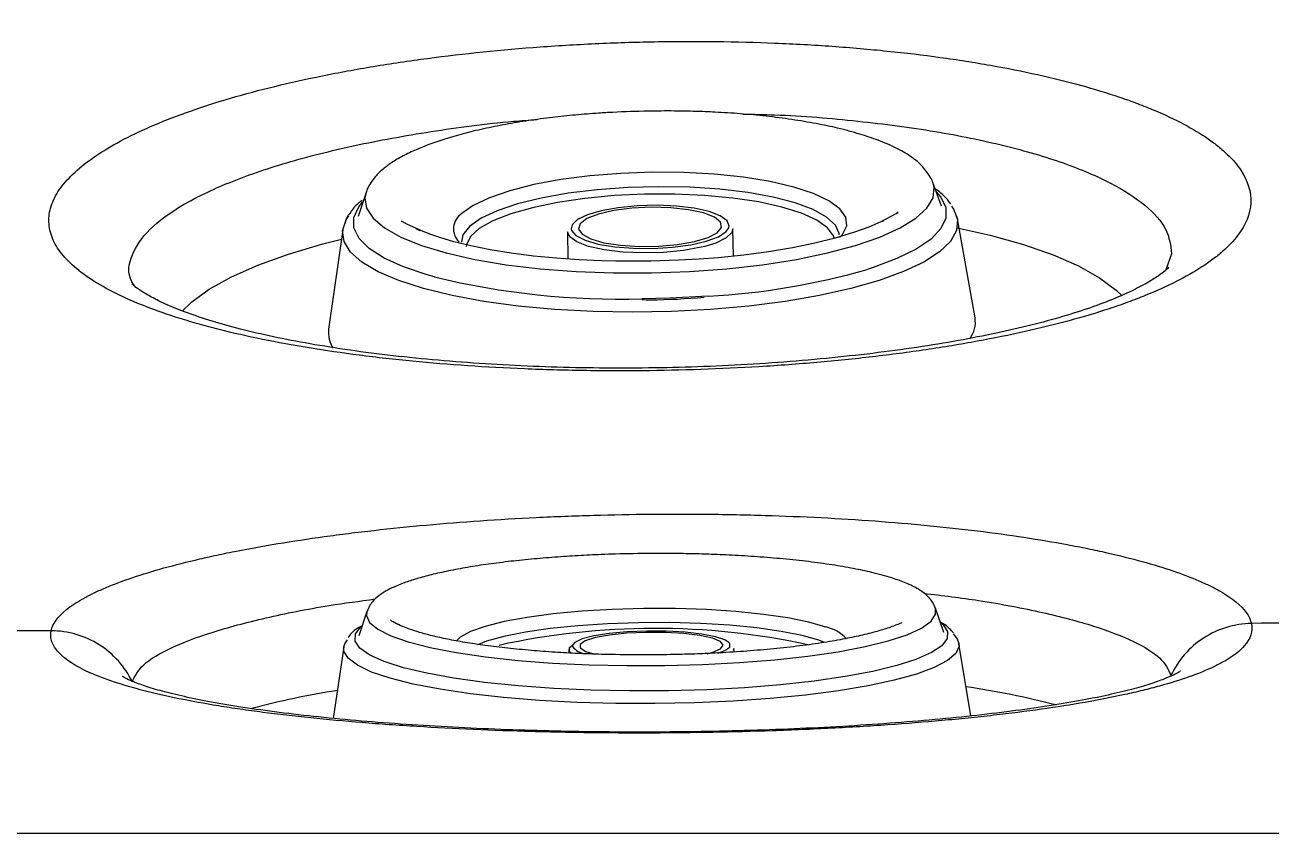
# Model space of a CAD drawing. Extents: x 398 to 508, y 623 to 782.
# Drawn here: x 462.976 to 466.448, y 654.252 to 656.504 of the extents above; entities that cross this region are included whole.
import ezdxf

# ---------------------------------------------------------------- set-up
doc = ezdxf.new("R2010")
doc.units = 0
doc.header["$MEASUREMENT"] = 0
doc.layers.add('GEOMETRY', color=2, linetype='Continuous', lineweight=25)

msp = doc.modelspace()

# ---------------------------------------------------------------- linework, layer by layer
at = {"layer": 'GEOMETRY'}
for p, q in [((465.5296, 655.9985), (465.5052, 656.0644)), ((463.9261, 656.0366), (463.904, 655.9699)), ((465.5738, 655.9633), (465.571, 655.9701)), ((465.6228, 655.6875), (465.5738, 655.9633)), ((463.8611, 655.9332), (463.8218, 655.6558)), ((464.4877, 655.9277), (464.4883, 655.8516)), ((464.9498, 655.8597), (464.9478, 655.9358)), ((464.8702, 655.887), (464.8598, 655.8844)), ((466.1705, 655.8665), (466.1545, 655.8219)), ((463.9287, 654.8698), (463.9059, 654.8016)), ((465.5359, 654.8112), (465.5122, 654.8791)), ((465.563, 654.8104), (465.559, 654.8139)), ((463.8641, 654.7709), (463.8343, 654.572)), ((464.491, 654.7636), (464.491, 654.7542)), ((464.4929, 654.769), (464.5016, 654.7763)), ((464.9513, 654.757), (464.9512, 654.7663)), ((465.6108, 654.5786), (465.578, 654.781)), ((458.8282, 654.2524), (466.6176, 654.2524))]:
    msp.add_line(p, q, dxfattribs=at)
at = {"layer": 'GEOMETRY', "flags": 128}
for points in [[(465.2456, 655.9113), (465.2535, 655.9202), (465.2652, 655.9443), (465.2627, 655.9684), (465.2461, 655.9919), (465.2157, 656.014), (465.1725, 656.0344), (465.1175, 656.0523), (465.0521, 656.0675), (464.9781, 656.0794), (464.8973, 656.0878), (464.8119, 656.0925), (464.724, 656.0933), (464.636, 656.0902), (464.55, 656.0833), (464.4684, 656.0728), (464.3933, 656.0589), (464.3265, 656.042), (464.2699, 656.0226), (464.2249, 656.0011), (464.1926, 655.9781)], [(463.9261, 656.0366), (463.9231, 656.0226), (463.9274, 655.9938), (463.9457, 655.9655), (463.9778, 655.9384), (464.0231, 655.913), (464.0807, 655.8896), (464.1497, 655.8687), (464.2288, 655.8507), (464.3166, 655.8359), (464.4115, 655.8246), (464.5118, 655.8169), (464.6158, 655.813), (464.7216, 655.813), (464.8273, 655.8169), (464.9309, 655.8246), (465.0308, 655.8359), (465.125, 655.8507), (465.212, 655.8686), (465.29, 655.8895), (465.3579, 655.9129), (465.4143, 655.9383), (465.4582, 655.9654), (465.4889, 655.9936), (465.5058, 656.0225), (465.5086, 656.0515), (465.5052, 656.0644)], [(465.2444, 655.9188), (465.244, 655.9229), (465.2337, 655.9463), (465.2092, 655.9687), (465.1714, 655.9895), (465.1212, 656.0081), (465.06, 656.024), (464.9895, 656.0367), (464.9116, 656.046), (464.8284, 656.0515), (464.7422, 656.0531), (464.6553, 656.0508), (464.5702, 656.0447), (464.4891, 656.0348), (464.4142, 656.0215), (464.3476, 656.0052), (464.2912, 655.9862), (464.2464, 655.9651), (464.2144, 655.9425)], [(464.1169, 655.8017), (464.0966, 655.8075), (464.0307, 655.8298), (463.9765, 655.8545), (463.9349, 655.8811), (463.9068, 655.9092), (463.8925, 655.9383), (463.8924, 655.9678), (463.9063, 655.9974), (463.9176, 656.011)], [(465.2313, 655.9081), (465.2286, 655.9166), (465.2119, 655.939), (465.1818, 655.9602), (465.139, 655.9795), (465.0848, 655.9965), (465.0205, 656.0106), (464.9481, 656.0215), (464.8693, 656.0288), (464.7865, 656.0324), (464.7017, 656.0322), (464.6175, 656.0282), (464.536, 656.0204), (464.4594, 656.0092), (464.39, 655.9947), (464.3295, 655.9775), (464.2796, 655.9579), (464.2416, 655.9365), (464.2167, 655.914), (464.2055, 655.8908), (464.2049, 655.8863)], [(465.5146, 656.0391), (465.5274, 656.0244), (465.5417, 655.9954), (465.5418, 655.9658), (465.5279, 655.9363), (465.5001, 655.9073), (465.4588, 655.8793), (465.4049, 655.8528), (465.3393, 655.8282), (465.3226, 655.8229)], [(464.5816, 655.9862), (464.5429, 655.9749), (464.5151, 655.9614), (464.5, 655.9466), (464.4976, 655.9357)], [(464.8411, 655.9001), (464.8789, 655.9114), (464.9048, 655.925), (464.9168, 655.9397), (464.914, 655.9545), (464.8967, 655.9683), (464.866, 655.9802), (464.8244, 655.9891), (464.7748, 655.9944), (464.721, 655.9958), (464.6669, 655.9932), (464.6166, 655.9867), (464.5738, 655.9768), (464.5416, 655.9642), (464.5225, 655.95), (464.5179, 655.9351), (464.528, 655.9206), (464.5522, 655.9077), (464.5887, 655.8972), (464.6348, 655.89), (464.6869, 655.8866), (464.7414, 655.8872), (464.7941, 655.8918), (464.8411, 655.9001)], [(464.9365, 655.9387), (464.9375, 655.9432), (464.932, 655.9581), (464.913, 655.9719), (464.8817, 655.9838), (464.8401, 655.9931), (464.7908, 655.999), (464.7369, 656.0014), (464.6818, 655.9999), (464.6289, 655.9947), (464.5816, 655.9862)], [(465.4023, 655.9777), (465.4077, 655.9811), (465.409, 655.9819), (465.409, 655.9819), (465.409, 655.9819), (465.409, 655.9819), (465.409, 655.9819), (465.409, 655.9819), (465.409, 655.9819), (465.409, 655.9819), (465.409, 655.9819), (465.409, 655.9819), (465.409, 655.9819), (465.4088, 655.9818), (465.404, 655.9787), (465.3605, 655.955), (465.3269, 655.9405), (465.2871, 655.9261), (465.2334, 655.9099), (465.1768, 655.8958), (465.1143, 655.883), (465.0469, 655.8718), (464.9783, 655.8627), (464.9075, 655.8554), (464.8543, 655.8513), (464.7969, 655.8481), (464.7192, 655.8456)], [(465.5575, 655.9985), (465.563, 655.9905), (465.5738, 655.9633)], [(463.8611, 655.9332), (463.8707, 655.9604), (463.8784, 655.9721)], [(464.7192, 655.8456), (464.6224, 655.8456), (464.5834, 655.8466), (464.5201, 655.8494), (464.4571, 655.8538), (464.393, 655.86), (464.3308, 655.868), (464.272, 655.8775), (464.2182, 655.8884), (464.1707, 655.8999), (464.1319, 655.9113), (464.1097, 655.9187), (464.0852, 655.9279), (464.0397, 655.9491), (464.0253, 655.9575), (464.0252, 655.9576), (464.0251, 655.9576), (464.0251, 655.9576), (464.0251, 655.9576), (464.0251, 655.9576), (464.0251, 655.9576), (464.0251, 655.9576), (464.0251, 655.9576), (464.0251, 655.9576), (464.0251, 655.9576), (464.0251, 655.9576), (464.0251, 655.9576), (464.0251, 655.9576), (464.0251, 655.9576), (464.0255, 655.9573), (464.0403, 655.9488)], [(464.2144, 655.9425), (464.1962, 655.9189), (464.1919, 655.8987)], [(465.5738, 655.9633), (465.5742, 655.9608), (465.5713, 655.9307), (465.5543, 655.9007), (465.5237, 655.8714), (465.4797, 655.8432), (465.4233, 655.8165), (465.3553, 655.7918), (465.2768, 655.7695), (465.1892, 655.75), (465.0938, 655.7335), (464.9922, 655.7205), (464.8861, 655.711)], [(463.4134, 655.7063), (463.4403, 655.7322), (463.4894, 655.7679), (463.5512, 655.8023), (463.625, 655.835), (463.71, 655.8656), (463.8055, 655.8939), (463.8574, 655.9073)], [(464.8861, 655.711), (464.7772, 655.7052), (464.6674, 655.7032), (464.5584, 655.7051), (464.452, 655.7109), (464.35, 655.7203), (464.254, 655.7333), (464.1656, 655.7497), (464.0862, 655.7692), (464.0173, 655.7915), (463.9598, 655.8161), (463.9148, 655.8428), (463.883, 655.871), (463.8649, 655.9003), (463.8607, 655.9303), (463.8611, 655.9332)], [(464.8598, 655.8844), (464.8104, 655.8755), (464.7551, 655.8701), (464.6975, 655.8686), (464.6411, 655.871), (464.5896, 655.8773), (464.5461, 655.8869), (464.5134, 655.8994), (464.4935, 655.9138), (464.4877, 655.9277)], [(464.4976, 655.9357), (464.4986, 655.9315), (464.511, 655.917), (464.5363, 655.904), (464.573, 655.8934), (464.6189, 655.8857), (464.6709, 655.8816), (464.7258, 655.8811), (464.7802, 655.8845), (464.8307, 655.8913), (464.8741, 655.9014), (464.9076, 655.9139), (464.9292, 655.9281), (464.9365, 655.9387)], [(464.9478, 655.9358), (464.9452, 655.9258), (464.9294, 655.9104), (464.9004, 655.8963), (464.8702, 655.887)], [(465.5734, 655.9386), (465.6653, 655.9177), (465.7582, 655.8918), (465.8405, 655.8633), (465.9114, 655.8325), (465.97, 655.7997), (466.0159, 655.7652), (466.0323, 655.7491)], [(464.8795, 655.7479), (464.7724, 655.7423), (464.6943, 655.7406)], [(463.9287, 654.8698), (463.9273, 654.8586), (463.9359, 654.8392), (463.9585, 654.8202), (463.9947, 654.802), (464.0438, 654.7849), (464.105, 654.7693), (464.1772, 654.7554), (464.2591, 654.7434), (464.3493, 654.7336), (464.446, 654.7262), (464.5477, 654.7213), (464.6524, 654.7189), (464.7584, 654.7191), (464.8637, 654.722), (464.9664, 654.7274), (465.0647, 654.7352), (465.1569, 654.7454), (465.2413, 654.7577), (465.3164, 654.7719), (465.3809, 654.7878), (465.4336, 654.8051), (465.4736, 654.8235), (465.5001, 654.8426), (465.5127, 654.8621), (465.5122, 654.8791)], [(465.207, 654.8265), (465.1599, 654.84), (465.1014, 654.8519), (465.0331, 654.8618), (464.9567, 654.8696), (464.8742, 654.8749), (464.7878, 654.8777), (464.6996, 654.8778), (464.6119, 654.8754), (464.5271, 654.8704), (464.4473, 654.863), (464.3746, 654.8533), (464.3109, 654.8417), (464.2578, 654.8283), (464.2167, 654.8137), (464.1886, 654.7981), (464.1779, 654.7878)], [(463.9847, 654.7273), (463.9767, 654.7302), (463.9362, 654.7485), (463.909, 654.7676), (463.8957, 654.7874), (463.8966, 654.8074), (463.9116, 654.8272), (463.9156, 654.8306)], [(465.2032, 654.7836), (465.1876, 654.7895), (465.141, 654.8028), (465.083, 654.8144), (465.0152, 654.8241), (464.9393, 654.8315), (464.8575, 654.8364), (464.772, 654.8388), (464.685, 654.8385), (464.5991, 654.8356), (464.5165, 654.8301), (464.4395, 654.8223), (464.3702, 654.8122), (464.3104, 654.8002), (464.2619, 654.7866), (464.239, 654.778)], [(465.5258, 654.8402), (465.5328, 654.8341), (465.5461, 654.8144), (465.5452, 654.7944), (465.5302, 654.7745), (465.5014, 654.7551), (465.4593, 654.7365), (465.4576, 654.7359)], [(464.9379, 654.7827), (464.926, 654.7906), (464.8995, 654.7994), (464.8619, 654.8066), (464.8154, 654.8118), (464.763, 654.8147), (464.708, 654.8151), (464.6538, 654.8129), (464.6038, 654.8083), (464.5611, 654.8016), (464.5286, 654.7932), (464.5081, 654.7836), (464.5014, 654.776)], [(464.8763, 654.7522), (464.8927, 654.7566), (464.914, 654.766), (464.9211, 654.776), (464.9132, 654.7859), (464.8912, 654.795), (464.8565, 654.8025), (464.8117, 654.808), (464.7603, 654.811), (464.7059, 654.8113), (464.6527, 654.8089), (464.6045, 654.8039), (464.565, 654.7968), (464.537, 654.788), (464.5227, 654.7782), (464.5227, 654.7782)], [(465.5616, 654.8073), (465.5733, 654.7934), (465.578, 654.781)], [(463.8641, 654.7709), (463.8668, 654.7798), (463.8741, 654.7911)], [(465.578, 654.781), (465.5782, 654.7732), (465.569, 654.7529), (465.5458, 654.7329), (465.5091, 654.7136), (465.4595, 654.6952), (465.3977, 654.6781), (465.3249, 654.6625), (465.2421, 654.6487), (465.1508, 654.6369), (465.0524, 654.6273), (464.9485, 654.6201), (464.841, 654.6153), (464.7314, 654.6132), (464.6217, 654.6136), (464.5137, 654.6166), (464.409, 654.6222), (464.3095, 654.6302), (464.2167, 654.6405), (464.1322, 654.653), (464.0573, 654.6674), (463.9934, 654.6836), (463.9414, 654.7011), (463.9022, 654.7199), (463.8765, 654.7394), (463.8646, 654.7595), (463.8641, 654.7709)], [(464.4976, 654.7535), (464.4928, 654.7584), (464.4929, 654.769)], [(464.5014, 654.776), (464.501, 654.7735), (464.5011, 654.7719)], [(464.5227, 654.7782), (464.5231, 654.7682), (464.5382, 654.7586), (464.5632, 654.751)], [(464.906, 654.7536), (464.9254, 654.7607), (464.9393, 654.7706)], [(464.9393, 654.7706), (464.9395, 654.7808), (464.9379, 654.7827)], [(464.9512, 654.7663), (464.9512, 654.766), (464.9493, 654.7607)], [(465.4576, 654.7359), (465.4045, 654.719), (465.338, 654.7028), (465.2609, 654.6884), (465.1746, 654.6759), (465.0806, 654.6655), (464.9804, 654.6574), (464.8757, 654.6518), (464.7684, 654.6488), (464.6603, 654.6483), (464.5532, 654.6505), (464.449, 654.6552), (464.3495, 654.6624), (464.2563, 654.672), (464.171, 654.6838), (464.0952, 654.6976), (464.0301, 654.7131), (463.9847, 654.7273)]]:
    msp.add_lwpolyline(points, dxfattribs=at)
at = {"layer": 'GEOMETRY'}
for centre, radius, start, end in [((464.2215, 655.9353), 0.0517, 124.0301, 224.8107), ((464.6343, 657.9304), 2.1906, 256.3389, 271.5698), ((464.7632, 657.7821), 2.0376, 273.2746, 285.935), ((465.5468, 655.6758), 0.0769, 322.7501, 8.7131), ((463.8969, 655.6468), 0.0756, 173.1966, 214.9548), ((464.7309, 652.8013), 2.0213, 77.8108, 102.4084), ((465.185, 654.7214), 0.1074, 42.1755, 78.1643), ((464.5445, 654.806), 0.0551, 218.1709, 261.2541), ((465.2865, 652.479), 2.203, 75.2644, 81.8818), ((464.195, 652.4115), 2.2651, 98.8648, 105.0292)]:
    msp.add_arc(centre, radius, start, end, dxfattribs=at)
for points, knots in [([(467.9623, 654.9142), (467.8944, 654.9762), (467.8265, 655.0404), (467.6908, 655.1736), (467.6231, 655.2426), (467.4201, 655.4573), (467.2852, 655.6106), (467.0146, 655.9364), (466.8788, 656.1086), (466.6064, 656.471), (466.4697, 656.6613), (466.3324, 656.8601)], [0, 0, 0, 0, 0.125, 0.125, 0.25, 0.25, 0.5, 0.5, 0.75, 0.75, 1, 1, 1, 1]), ([(466.3909, 656.0079), (466.3924, 656.0387), (466.3831, 656.0691), (466.3534, 656.1138), (466.3408, 656.1286), (466.318, 656.1506), (466.3097, 656.1579), (466.2918, 656.1723), (466.2823, 656.1794), (466.2315, 656.2146), (466.1814, 656.2413), (466.107, 656.2726), (466.0915, 656.2787), (466.0594, 656.2909), (466.0426, 656.2969), (465.991, 656.3143), (465.9547, 656.3254), (465.8404, 656.3567), (465.757, 656.3753), (465.6435, 656.3954), (465.6203, 656.3993), (465.5734, 656.4067), (465.5496, 656.4102), (465.4776, 656.4201), (465.3795, 656.4319), (465.2771, 656.4408), (465.1988, 656.4463), (465.1724, 656.448), (465.119, 656.451), (465.0921, 656.4523), (464.9574, 656.4578), (464.8488, 656.459), (464.6849, 656.4564), (464.6301, 656.4547), (464.5475, 656.4511), (464.52, 656.4496), (464.4655, 656.4465), (464.4384, 656.4447), (464.3038, 656.4349), (464.199, 656.4242), (464.0716, 656.4073), (464.0463, 656.4037), (463.996, 656.3963), (463.9712, 656.3923), (463.898, 656.3802), (463.8507, 656.3715), (463.7135, 656.3437), (463.628, 656.3229), (463.4696, 656.2766), (463.3992, 656.2518), (463.3065, 656.2125), (463.2778, 656.199), (463.2247, 656.1714), (463.2003, 656.1571), (463.1353, 656.1141), (463.1023, 656.0849), (463.0681, 656.0404), (463.0593, 656.0255), (463.05, 656.0028), (463.0475, 655.9953), (463.044, 655.9802), (463.043, 655.9727), (463.0418, 655.9503), (463.0438, 655.9354), (463.0531, 655.9058), (463.0605, 655.8912), (463.0904, 655.8484), (463.1206, 655.8208), (463.1815, 655.7811), (463.2045, 655.7681), (463.255, 655.743), (463.2825, 655.731), (463.3419, 655.7078), (463.3737, 655.6967), (463.4249, 655.6806), (463.4425, 655.6754), (463.4789, 655.6652), (463.4976, 655.6601), (463.594, 655.6357), (463.6776, 655.6187), (463.8125, 655.5966), (463.8591, 655.5898), (463.9314, 655.5805), (463.956, 655.5775), (464.0056, 655.5719), (464.0306, 655.5693), (464.1566, 655.5571), (464.2606, 655.55), (464.3946, 655.5444), (464.4216, 655.5435), (464.476, 655.5419), (464.5035, 655.5413), (464.5857, 655.54), (464.6404, 655.5398), (464.8043, 655.5414), (464.9132, 655.5451), (465.0488, 655.5533), (465.0759, 655.5551), (465.1295, 655.5591), (465.156, 655.5612), (465.235, 655.5681), (465.2866, 655.5734), (465.3879, 655.5852), (465.4376, 655.5917), (465.5106, 655.6025), (465.5347, 655.6062), (465.5824, 655.6141), (465.606, 655.6182), (465.7213, 655.6394), (465.8065, 655.6585), (465.9239, 655.6904), (465.9613, 655.7016), (466.0147, 655.7192), (466.032, 655.7252), (466.0653, 655.7374), (466.0813, 655.7436), (466.1587, 655.775), (466.2114, 655.8015), (466.2656, 655.8366), (466.2759, 655.8438), (466.2952, 655.8582), (466.3042, 655.8655), (466.3291, 655.8874), (466.3431, 655.9021), (466.3771, 655.9467), (466.3894, 655.977), (466.3909, 656.0079)], [0, 0, 0, 0, 0.03125, 0.03125, 0.046875, 0.046875, 0.054687, 0.054687, 0.0625, 0.0625, 0.09375, 0.09375, 0.101563, 0.101563, 0.109375, 0.109375, 0.125, 0.125, 0.15625, 0.15625, 0.164063, 0.164063, 0.171875, 0.171875, 0.1875, 0.203125, 0.203125, 0.210937, 0.210937, 0.21875, 0.21875, 0.25, 0.25, 0.265625, 0.265625, 0.273437, 0.273437, 0.28125, 0.28125, 0.3125, 0.3125, 0.320313, 0.320313, 0.328125, 0.328125, 0.34375, 0.34375, 0.375, 0.375, 0.40625, 0.40625, 0.421875, 0.421875, 0.4375, 0.4375, 0.46875, 0.46875, 0.484375, 0.484375, 0.492188, 0.492188, 0.5, 0.5, 0.515625, 0.515625, 0.53125, 0.53125, 0.5625, 0.5625, 0.578125, 0.578125, 0.59375, 0.59375, 0.609375, 0.609375, 0.617188, 0.617188, 0.625, 0.625, 0.65625, 0.65625, 0.671875, 0.671875, 0.679688, 0.679688, 0.6875, 0.6875, 0.71875, 0.71875, 0.726563, 0.726563, 0.734375, 0.734375, 0.75, 0.75, 0.78125, 0.78125, 0.789063, 0.789063, 0.796875, 0.796875, 0.8125, 0.8125, 0.828125, 0.828125, 0.835938, 0.835938, 0.84375, 0.84375, 0.875, 0.875, 0.890625, 0.890625, 0.898438, 0.898438, 0.90625, 0.90625, 0.9375, 0.9375, 0.945313, 0.945313, 0.953125, 0.953125, 0.96875, 0.96875, 1, 1, 1, 1]), ([(464.7119, 656.2637), (464.6791, 656.2628), (464.6329, 656.2616), (464.5656, 656.2575), (464.509, 656.253), (464.4437, 656.2461), (464.3785, 656.2374), (464.3144, 656.2269), (464.2533, 656.2146), (464.1967, 656.201), (464.1458, 656.1863), (464.1024, 656.1715), (464.0634, 656.1558), (464.0281, 656.1388), (463.9979, 656.1211), (463.9712, 656.1011), (463.9543, 656.0848), (463.9387, 656.0641), (463.9307, 656.0497), (463.9269, 656.039), (463.9261, 656.0366)], [0, 0, 0, 0, 0.085744, 0.120847, 0.178571, 0.237666, 0.300074, 0.363899, 0.428214, 0.492101, 0.554529, 0.613859, 0.666482, 0.726636, 0.78763, 0.840438, 0.902256, 0.93684, 0.985562, 1, 1, 1, 1]), ([(465.4979, 656.0802), (465.4901, 656.0917), (465.4749, 656.1141), (465.4428, 656.1387), (465.4028, 656.1619), (465.3555, 656.1822), (465.3016, 656.2004), (465.2435, 656.2159), (465.1797, 656.2294), (465.113, 656.2406), (465.0422, 656.2497), (464.9703, 656.2565), (464.9044, 656.2607), (464.843, 656.2631), (464.781, 656.2644), (464.7364, 656.264), (464.7119, 656.2637)], [0, 0, 0, 0, 0.083285, 0.162206, 0.243067, 0.3235, 0.397307, 0.477111, 0.547321, 0.620804, 0.693771, 0.763628, 0.830635, 0.87944, 0.933452, 1, 1, 1, 1]), ([(464.9757, 656.2556), (465.0054, 656.255), (465.1159, 656.2531), (465.2983, 656.2372), (465.5149, 656.2089), (465.708, 656.1692), (465.8737, 656.1206), (466.0063, 656.064), (466.1026, 656.0016), (466.1621, 655.935), (466.1677, 655.8894), (466.1705, 655.8665)], [0, 0, 0, 0, 0.0439722, 0.1634726, 0.2829728, 0.4023375, 0.5217037, 0.6411581, 0.7606151, 0.8803063, 1, 1, 1, 1]), ([(463.2845, 655.7719), (463.2806, 655.7772), (463.2593, 655.8068), (463.2684, 655.862), (463.3166, 655.9347), (463.4092, 656.0028), (463.5392, 656.0653), (463.7001, 656.121), (463.8904, 656.1693), (464.1045, 656.2079), (464.2779, 656.2316), (464.38, 656.2387), (464.4015, 656.2402)], [0, 0, 0, 0, 0.028465, 0.158058, 0.278772, 0.399484, 0.513692, 0.627898, 0.741901, 0.855902, 0.96965, 1, 1, 1, 1]), ([(465.5052, 656.0644), (465.5034, 656.0699), (465.5015, 656.0755), (465.498, 656.0801), (465.4979, 656.0802)], [0, 0, 0, 0, 0.974914, 1, 1, 1, 1]), ([(465.5556, 656.0042), (465.5479, 656.0149), (465.5371, 656.0298), (465.5172, 656.0434), (465.5116, 656.0472)], [0, 0, 0, 0, 0.716316, 1, 1, 1, 1]), ([(463.915, 656.0151), (463.9116, 656.0126), (463.8957, 656.0008), (463.8874, 655.9882), (463.8808, 655.9783)], [0, 0, 0, 0, 0.2121817, 1, 1, 1, 1]), ([(463.8808, 655.9783), (463.8789, 655.9761), (463.8701, 655.9661), (463.868, 655.9557), (463.8664, 655.9474)], [0, 0, 0, 0, 0.212918, 1, 1, 1, 1]), ([(465.3654, 655.9572), (465.3654, 655.9572), (465.3654, 655.9572), (465.3656, 655.9573), (465.3659, 655.9575), (465.3688, 655.959), (465.3672, 655.9582), (465.3656, 655.9575)], [0, 0, 0, 0, 0.071566, 0.109812, 0.136792, 0.164855, 1, 1, 1, 1]), ([(464.0652, 655.9367), (464.0675, 655.9355), (464.0708, 655.9338), (464.0752, 655.9319), (464.0768, 655.9313), (464.0772, 655.9311), (464.0773, 655.931), (464.0773, 655.931), (464.0773, 655.931), (464.0773, 655.931), (464.0773, 655.931), (464.0773, 655.931), (464.0773, 655.931), (464.0773, 655.9311), (464.077, 655.9312), (464.0742, 655.9324), (464.0702, 655.9341), (464.066, 655.9361), (464.0651, 655.9365), (464.0651, 655.9365), (464.0651, 655.9365), (464.0651, 655.9365), (464.0651, 655.9365), (464.0652, 655.9364), (464.0652, 655.9364), (464.0653, 655.9364), (464.0654, 655.9363), (464.0659, 655.9361), (464.0667, 655.9357), (464.0678, 655.9352), (464.0686, 655.9349), (464.069, 655.9347), (464.0692, 655.9346), (464.0694, 655.9345), (464.0695, 655.9344), (464.0695, 655.9344), (464.0695, 655.9344)], [0, 0, 0, 0, 0.261235, 0.370787, 0.402126, 0.404841, 0.405332, 0.405591, 0.405771, 0.405957, 0.406163, 0.406481, 0.407123, 0.408817, 0.415053, 0.451978, 0.711405, 0.876028, 0.881712, 0.883766, 0.884763, 0.885259, 0.885661, 0.886102, 0.886677, 0.887684, 0.889965, 0.896374, 0.922445, 0.954216, 0.964309, 0.970093, 0.975138, 0.980815, 0.988687, 1, 1, 1, 1]), ([(466.1628, 655.8287), (466.1629, 655.8288), (466.1631, 655.829), (466.1538, 655.8196), (466.134, 655.8045), (466.1027, 655.7848), (466.0594, 655.7622), (466.0039, 655.7378), (465.9364, 655.7127), (465.8575, 655.6878), (465.7684, 655.6641), (465.6697, 655.6419), (465.5624, 655.6214), (465.4462, 655.6029), (465.3221, 655.5865), (465.1917, 655.5727), (465.0569, 655.5617), (464.9196, 655.5537), (464.7818, 655.5488), (464.6448, 655.5471), (464.5089, 655.5485), (464.3741, 655.5528), (464.2408, 655.5602), (464.1106, 655.5704), (463.9852, 655.5835), (463.8664, 655.5992), (463.7558, 655.6173), (463.6549, 655.6373), (463.5651, 655.6587), (463.4864, 655.6813), (463.4192, 655.7044), (463.364, 655.7272), (463.3217, 655.7484), (463.293, 655.7662), (463.2769, 655.7792), (463.2755, 655.7809), (463.2748, 655.7817)], [0, 0, 0, 0, 0.014899, 0.038914, 0.063621, 0.089478, 0.116577, 0.144806, 0.173947, 0.203746, 0.233963, 0.264101, 0.294712, 0.326132, 0.358152, 0.390552, 0.423109, 0.455557, 0.4877, 0.519419, 0.550895, 0.582695, 0.614816, 0.647135, 0.679488, 0.711664, 0.743486, 0.774785, 0.805403, 0.835294, 0.864982, 0.894158, 0.922582, 0.950016, 0.976305, 1, 1, 1, 1]), ([(464.8685, 655.7443), (464.8185, 655.7407), (464.7607, 655.7365), (464.7029, 655.7375), (464.6951, 655.7376)], [0, 0, 0, 0, 0.865982, 1, 1, 1, 1]), ([(463.0488, 654.8162), (463.053, 654.836), (463.0675, 654.8556), (463.1037, 654.8849), (463.1183, 654.8946), (463.1438, 654.9091), (463.153, 654.9139), (463.1725, 654.9236), (463.183, 654.9284), (463.2378, 654.9521), (463.2904, 654.9703), (463.3821, 654.9964), (463.4148, 655.0048), (463.4671, 655.0172), (463.4851, 655.0213), (463.522, 655.0293), (463.5408, 655.0332), (463.6369, 655.0522), (463.7201, 655.066), (463.8319, 655.0815), (463.8547, 655.0845), (463.901, 655.0903), (463.9246, 655.0931), (463.9962, 655.1012), (464.0447, 655.1061), (464.1928, 655.1195), (464.2947, 655.1265), (464.4263, 655.133), (464.453, 655.1341), (464.5062, 655.1362), (464.5328, 655.1371), (464.6126, 655.1394), (464.6658, 655.1404), (464.7722, 655.1414), (464.8254, 655.1413), (464.905, 655.1405), (464.9316, 655.1401), (464.9847, 655.139), (465.0113, 655.1384), (465.1435, 655.1343), (465.2456, 655.1291), (465.3938, 655.1182), (465.4423, 655.1141), (465.5137, 655.1072), (465.5374, 655.1048), (465.5839, 655.0996), (465.6068, 655.097), (465.7191, 655.0832), (465.8024, 655.0705), (465.8986, 655.0526), (465.9175, 655.049), (465.9543, 655.0414), (465.9724, 655.0375), (466.025, 655.0257), (466.0578, 655.0175), (466.1498, 654.9921), (466.2026, 654.9742), (466.2576, 654.9505), (466.268, 654.9457), (466.2877, 654.9361), (466.2969, 654.9312), (466.3227, 654.9166), (466.3373, 654.9067), (466.3738, 654.877), (466.3884, 654.8568), (466.3928, 654.8364)], [0, 0, 0, 0, 0.0625, 0.0625, 0.09375, 0.09375, 0.109375, 0.109375, 0.125, 0.125, 0.1875, 0.1875, 0.21875, 0.21875, 0.234375, 0.234375, 0.25, 0.25, 0.3125, 0.3125, 0.328125, 0.328125, 0.34375, 0.34375, 0.375, 0.375, 0.4375, 0.4375, 0.453125, 0.453125, 0.46875, 0.46875, 0.5, 0.5, 0.53125, 0.53125, 0.546875, 0.546875, 0.5625, 0.5625, 0.625, 0.625, 0.65625, 0.65625, 0.671875, 0.671875, 0.6875, 0.6875, 0.75, 0.75, 0.765625, 0.765625, 0.78125, 0.78125, 0.8125, 0.8125, 0.875, 0.875, 0.890625, 0.890625, 0.90625, 0.90625, 0.9375, 0.9375, 1, 1, 1, 1]), ([(464.7195, 655.0314), (464.6867, 655.031), (464.6404, 655.0304), (464.5729, 655.028), (464.5162, 655.0253), (464.4509, 655.021), (464.3853, 655.0155), (464.3208, 655.0087), (464.259, 655.0007), (464.2014, 654.9916), (464.149, 654.9816), (464.1025, 654.9709), (464.0626, 654.9599), (464.0299, 654.9489), (464.0038, 654.9382), (463.9809, 654.9267), (463.9614, 654.914), (463.948, 654.9022), (463.936, 654.887), (463.9313, 654.8758), (463.9287, 654.8698)], [0, 0, 0, 0, 0.084327, 0.1187454, 0.1753958, 0.2334562, 0.2948715, 0.3578492, 0.4215845, 0.4853708, 0.5485995, 0.6106479, 0.6707335, 0.7275648, 0.7779898, 0.8250194, 0.8790121, 0.9292827, 0.9617457, 1, 1, 1, 1]), ([(465.5122, 654.8791), (465.5108, 654.8827), (465.5056, 654.8956), (465.491, 654.9137), (465.4688, 654.9304), (465.4371, 654.9468), (465.3959, 654.9622), (465.3474, 654.976), (465.2911, 654.9883), (465.2329, 654.9986), (465.1683, 655.0077), (465.0987, 655.0155), (465.0269, 655.0216), (464.9566, 655.0261), (464.8926, 655.0289), (464.8311, 655.0307), (464.7747, 655.0315), (464.7364, 655.0314), (464.7195, 655.0314)], [0, 0, 0, 0, 0.022204, 0.080523, 0.148388, 0.224782, 0.295366, 0.382624, 0.451045, 0.520499, 0.591274, 0.662059, 0.731434, 0.796266, 0.854488, 0.901592, 0.956817, 1, 1, 1, 1]), ([(463.2746, 654.6739), (463.2823, 654.6897), (463.2978, 654.7217), (463.3769, 654.7683), (463.4924, 654.8126), (463.6416, 654.8521), (463.7963, 654.8836), (463.9084, 654.8987), (463.9519, 654.9046)], [0, 0, 0, 0, 0.181548, 0.368952, 0.541378, 0.71881, 0.890972, 1, 1, 1, 1]), ([(465.4801, 654.9205), (465.5322, 654.9141), (465.6536, 654.8992), (465.8136, 654.868), (465.9602, 654.8293), (466.0702, 654.7864), (466.1463, 654.7399), (466.1612, 654.708), (466.1688, 654.6918)], [0, 0, 0, 0, 0.130268, 0.303838, 0.472988, 0.646997, 0.820879, 1, 1, 1, 1]), ([(466.3927, 654.8364), (466.3973, 654.8149), (466.3905, 654.794), (466.3638, 654.7635), (466.3522, 654.7535), (466.3305, 654.7388), (466.3225, 654.7339), (466.3052, 654.7242), (466.2959, 654.7194), (466.2462, 654.6959), (466.1964, 654.6783), (466.1219, 654.6578), (466.1063, 654.6538), (466.074, 654.6458), (466.0571, 654.642), (466.0049, 654.6306), (465.9681, 654.6234), (465.8521, 654.603), (465.7671, 654.591), (465.6512, 654.5778), (465.6275, 654.5752), (465.5795, 654.5704), (465.5552, 654.568), (465.4814, 654.5614), (465.4312, 654.5574), (465.3284, 654.5502), (465.2759, 654.5471), (465.1955, 654.543), (465.1684, 654.5417), (465.1136, 654.5393), (465.0859, 654.5383), (464.9477, 654.5335), (464.8363, 654.5315), (464.6681, 654.5309), (464.6118, 654.5311), (464.4989, 654.5325), (464.4431, 654.5336), (464.2782, 654.5381), (464.1712, 654.5428), (464.0413, 654.5508), (464.0155, 654.5525), (463.9646, 654.5561), (463.9395, 654.558), (463.8656, 654.564), (463.818, 654.5684), (463.7259, 654.578), (463.6814, 654.5831), (463.6171, 654.5915), (463.5961, 654.5944), (463.5549, 654.6004), (463.5347, 654.6035), (463.437, 654.6194), (463.368, 654.6335), (463.278, 654.6566), (463.2503, 654.6646), (463.1995, 654.6815), (463.1769, 654.6901), (463.1172, 654.7168), (463.0881, 654.7354), (463.0652, 654.76), (463.0613, 654.765), (463.055, 654.7751), (463.0501, 654.7852), (463.048, 654.7954), (463.0475, 654.8031), (463.0475, 654.807), (463.048, 654.8115), (463.0484, 654.8135), (463.0486, 654.8148), (463.0487, 654.8155), (463.0489, 654.8161)], [0, 0, 0, 0, 0.0625, 0.0625, 0.09375, 0.09375, 0.109375, 0.109375, 0.125, 0.125, 0.1875, 0.1875, 0.203125, 0.203125, 0.21875, 0.21875, 0.25, 0.25, 0.3125, 0.3125, 0.328125, 0.328125, 0.34375, 0.34375, 0.375, 0.375, 0.40625, 0.40625, 0.421875, 0.421875, 0.4375, 0.4375, 0.5, 0.5, 0.53125, 0.53125, 0.5625, 0.5625, 0.625, 0.625, 0.640625, 0.640625, 0.65625, 0.65625, 0.6875, 0.6875, 0.71875, 0.71875, 0.734375, 0.734375, 0.75, 0.75, 0.8125, 0.8125, 0.84375, 0.84375, 0.875, 0.875, 0.9375, 0.9375, 0.953125, 0.953125, 0.96875, 0.984375, 0.984375, 0.992187, 0.996094, 0.998047, 0.998047, 1, 1, 1, 1]), ([(463.9155, 654.8302), (463.9129, 654.8288), (463.8949, 654.8191), (463.8813, 654.8075), (463.8766, 654.7972), (463.8761, 654.796)], [0, 0, 0, 0, 0.130294, 0.896642, 1, 1, 1, 1]), ([(464.7212, 654.7488), (464.6878, 654.7489), (464.641, 654.7489), (464.5731, 654.7505), (464.5164, 654.7526), (464.4509, 654.7562), (464.385, 654.7611), (464.3199, 654.7673), (464.2581, 654.7749), (464.202, 654.7833), (464.1528, 654.7924), (464.1106, 654.8017), (464.0754, 654.8112), (464.0488, 654.8198), (464.031, 654.8267), (464.0175, 654.8325), (464.0048, 654.839), (463.9969, 654.844), (463.9945, 654.8456), (463.9944, 654.8457), (463.9943, 654.8457), (463.9943, 654.8457), (463.9943, 654.8457)], [0, 0, 0, 0, 0.100855, 0.141211, 0.207903, 0.276475, 0.349334, 0.424558, 0.501376, 0.576485, 0.647078, 0.715742, 0.780899, 0.840332, 0.886305, 0.909899, 0.971758, 0.997638, 0.999605, 0.999954, 0.999998, 1, 1, 1, 1]), ([(464.0164, 654.8331), (464.0164, 654.8331), (464.0164, 654.8331), (464.0163, 654.8331), (464.0157, 654.8334), (464.0143, 654.8341), (464.0129, 654.8349), (464.0127, 654.835), (464.0126, 654.835)], [0, 0, 0, 0, 0.0003409, 0.0170798, 0.0910845, 0.4938784, 0.9315283, 1, 1, 1, 1]), ([(465.4184, 654.8384), (465.4111, 654.8353), (465.3952, 654.8284), (465.3601, 654.8168), (465.3175, 654.8055), (465.2669, 654.7945), (465.2099, 654.7843), (465.1441, 654.7747), (465.0724, 654.7665), (464.9974, 654.7598), (464.9275, 654.7551), (464.8637, 654.752), (464.7974, 654.7497), (464.7497, 654.7492), (464.7212, 654.7488)], [0, 0, 0, 0, 0.068708, 0.14968, 0.239133, 0.319851, 0.407939, 0.501225, 0.59535, 0.686248, 0.776076, 0.840919, 0.904755, 1, 1, 1, 1]), ([(465.559, 654.8139), (465.5527, 654.8209), (465.5448, 654.8299), (465.5292, 654.8381), (465.5259, 654.8398)], [0, 0, 0, 0, 0.789398, 1, 1, 1, 1]), ([(466.3927, 654.8364), (466.3693, 654.8359), (466.3458, 654.8322), (466.3009, 654.8185), (466.2794, 654.8085), (466.24, 654.7831), (466.2221, 654.7676), (466.1914, 654.7325), (466.1786, 654.7128), (466.1687, 654.6918)], [0, 0, 0, 0, 0.25, 0.25, 0.5, 0.5, 0.75, 0.75, 1, 1, 1, 1]), ([(467.9754, 654.8606), (467.598, 654.8537), (467.0704, 654.8451), (466.5429, 654.8382), (466.3927, 654.8364)], [0.31745051, 0.31745051, 0.31745051, 0.31745051, 0.375, 0.39788677, 0.39788677, 0.39788677, 0.39788677]), ([(463.2746, 654.6739), (463.2646, 654.6948), (463.2515, 654.7144), (463.2204, 654.7493), (463.2023, 654.7645), (463.1626, 654.7895), (463.141, 654.7993), (463.0958, 654.8125), (463.0724, 654.8159), (463.0489, 654.8161)], [0, 0, 0, 0, 0.25, 0.25, 0.5, 0.5, 0.75, 0.75, 1, 1, 1, 1]), ([(466.1951, 654.7034), (466.1951, 654.7035), (466.1965, 654.7047), (466.191, 654.7005), (466.1767, 654.6931), (466.1498, 654.6813), (466.1109, 654.6675), (466.0594, 654.6524), (465.9957, 654.6371), (465.9207, 654.6219), (465.8349, 654.6072), (465.737, 654.5931), (465.6286, 654.58), (465.5111, 654.5682), (465.3859, 654.5579), (465.2547, 654.5493), (465.1194, 654.5425), (464.9817, 654.5376), (464.8432, 654.5346), (464.7056, 654.5334), (464.5694, 654.5341), (464.4344, 654.5366), (464.3, 654.5408), (464.1671, 654.5468), (464.0372, 654.5547), (463.9119, 654.5643), (463.7932, 654.5755), (463.683, 654.5882), (463.5828, 654.6022), (463.4944, 654.617), (463.419, 654.6322), (463.3577, 654.6472), (463.3094, 654.6618), (463.275, 654.6747), (463.2547, 654.6841), (463.2459, 654.6895), (463.2467, 654.6888), (463.247, 654.6887)], [0, 0, 0, 0, 0.001073, 0.022057, 0.044785, 0.069393, 0.095752, 0.123559, 0.152461, 0.180611, 0.210689, 0.241865, 0.273923, 0.306632, 0.339762, 0.37309, 0.406366, 0.439395, 0.472055, 0.504275, 0.53597, 0.567729, 0.60004, 0.632829, 0.665976, 0.699315, 0.732606, 0.765577, 0.797981, 0.829569, 0.860092, 0.889268, 0.917346, 0.945472, 0.969274, 0.991302, 1, 1, 1, 1])]:
    msp.add_open_spline(points, degree=3, knots=knots, dxfattribs=at)
msp.add_open_spline([(463.0488, 654.8161), (462.8318, 654.8161), (462.6147, 654.8163), (462.3977, 654.8168)], degree=3, dxfattribs=at)

doc.saveas('drawing.dxf')
